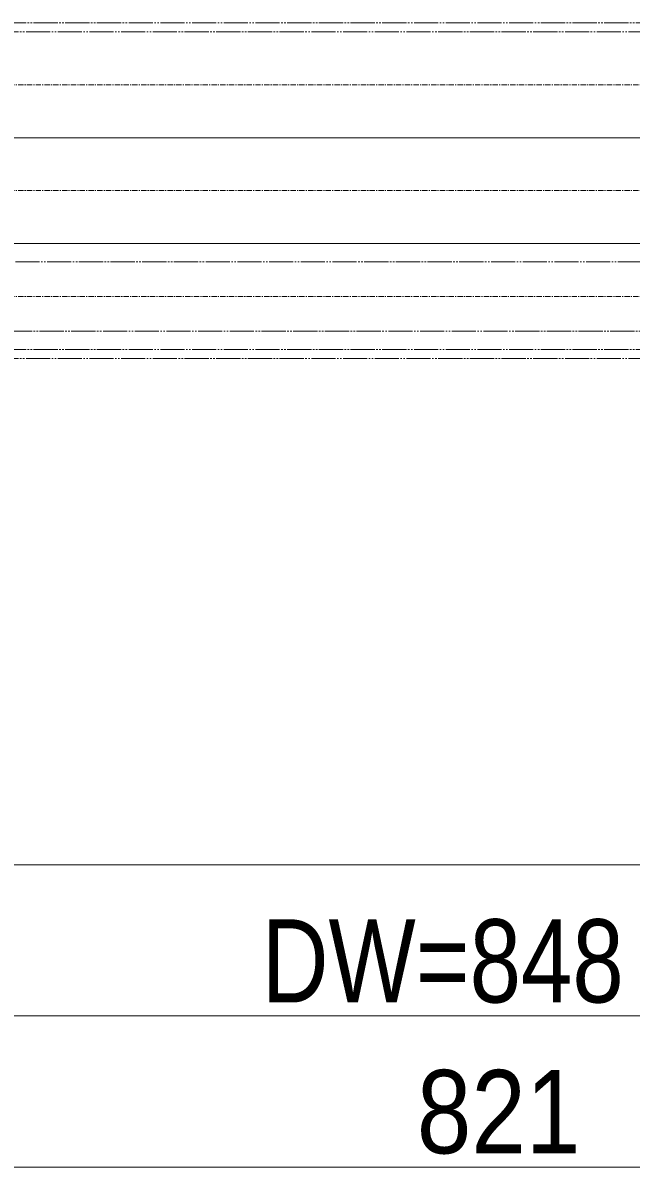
# Model space of a CAD drawing. Units: millimetres, scale not verified. Extents: x -4547 to 4547, y -2305 to 2305.
# Drawn here: x -1296.4 to -1094.9, y 820.1 to 1198.6 of the extents above; entities that cross this region are included whole.
import ezdxf
from ezdxf.enums import TextEntityAlignment as Align

# ---------------------------------------------------------------- set-up
doc = ezdxf.new("R2010")
doc.units = ezdxf.units.MM
doc.header["$LTSCALE"] = 20
doc.linetypes.add('USER1', pattern=[10.5, 8, -0.5, 0.5, -0.5, 0.5, -0.5])
doc.linetypes.add('USER3', pattern=[2.91, 1.76, -0.4, 0.35, -0.4])
doc.layers.add('0-1_3一般', color=7, linetype='Continuous', lineweight=15)
doc.layers.add('0-2_2寸法-1', color=7, linetype='Continuous', lineweight=15)
doc.styles.add('ＭＳ Ｐゴシック', font='')
doc.styles.get('ＭＳ Ｐゴシック').set_extended_font_data('MS PGothic')

# ---------------------------------------------------------------- blocks, each defined once
blk = doc.blocks.new('グループ-26')
at = {"layer": '0-1_3一般', "linetype": 'USER1'}
for p, q in [((-3784.5, 22820), (11235.5, 22820)), ((11235.5, 22360), (-3784.5, 22360))]:
    blk.add_line(p, q, dxfattribs=at)
blk = doc.blocks.new('グループ-34')
at = {"layer": '0-1_3一般', "linetype": 'USER1'}
for p, q in [((12195.5, 24340), (-36634.5, 24340)), ((-36634.5, 23640), (12195.5, 23640)), ((12195.5, 23640), (-36634.5, 23640)), ((12195.5, 22940), (-36634.5, 22940)), ((-36634.5, 22240), (12195.5, 22240))]:
    blk.add_line(p, q, dxfattribs=at)
at = {"layer": '0-1_3一般', "linetype": 'USER3'}
for p, q in [((12295.5, 23990), (-36734.5, 23990)), ((12295.5, 23290), (-36734.5, 23290)), ((12295.5, 22590), (-36734.5, 22590))]:
    blk.add_line(p, q, dxfattribs=at)
at = {"layer": '0-1_3一般', "linetype": 'USER1'}
blk.add_lwpolyline([(12195.5, 23640), (-36634.5, 23640), (-36634.5, 22940), (12195.5, 22940)], close=True, dxfattribs=at)
blk = doc.blocks.new('グループ-40')
at = {"layer": '0-1_3一般', "linetype": 'USER1'}
for p, q in [((-36634.5, 24400), (12195.5, 24400)), ((12195.5, 24340), (-36634.5, 24340)), ((-36634.5, 22240), (12195.5, 22240)), ((12195.5, 22180), (-36634.5, 22180))]:
    blk.add_line(p, q, dxfattribs=at)
at = {"layer": '0-1_3一般'}
for name in ['グループ-34', 'グループ-26']:
    blk.add_blockref(name, (0, 0), dxfattribs=at)

msp = doc.modelspace()

# ---------------------------------------------------------------- linework, layer by layer
at = {"layer": '0-2_2寸法-1'}
for p, q in [((-3161.09, 920.11), (-741.6, 920.11)), ((-1567.09, 870.11), (-741.6, 870.11)), ((-741.6, 820.11), (-1540.1, 820.11))]:
    msp.add_line(p, q, dxfattribs=at)

# ---------------------------------------------------------------- block references
at = {"layer": '0-1_3一般', "xscale": 0.05, "yscale": 0.05}
msp.add_blockref('グループ-40', (-1340.62, -21.39), dxfattribs=at)

# ---------------------------------------------------------------- texts
at = {"layer": '0-2_2寸法-1', "style": 'ＭＳ Ｐゴシック'}
for s, height, width, p in [('DW=848', 27.51, 0.85, (-1217.25, 866.32)), ('821', 27.57, 0.9, (-1165.91, 816.39))]:
    msp.add_text(s, height=height, dxfattribs=dict(at, width=width)).set_placement(p, align=Align.BOTTOM_LEFT)

doc.saveas('drawing.dxf')
